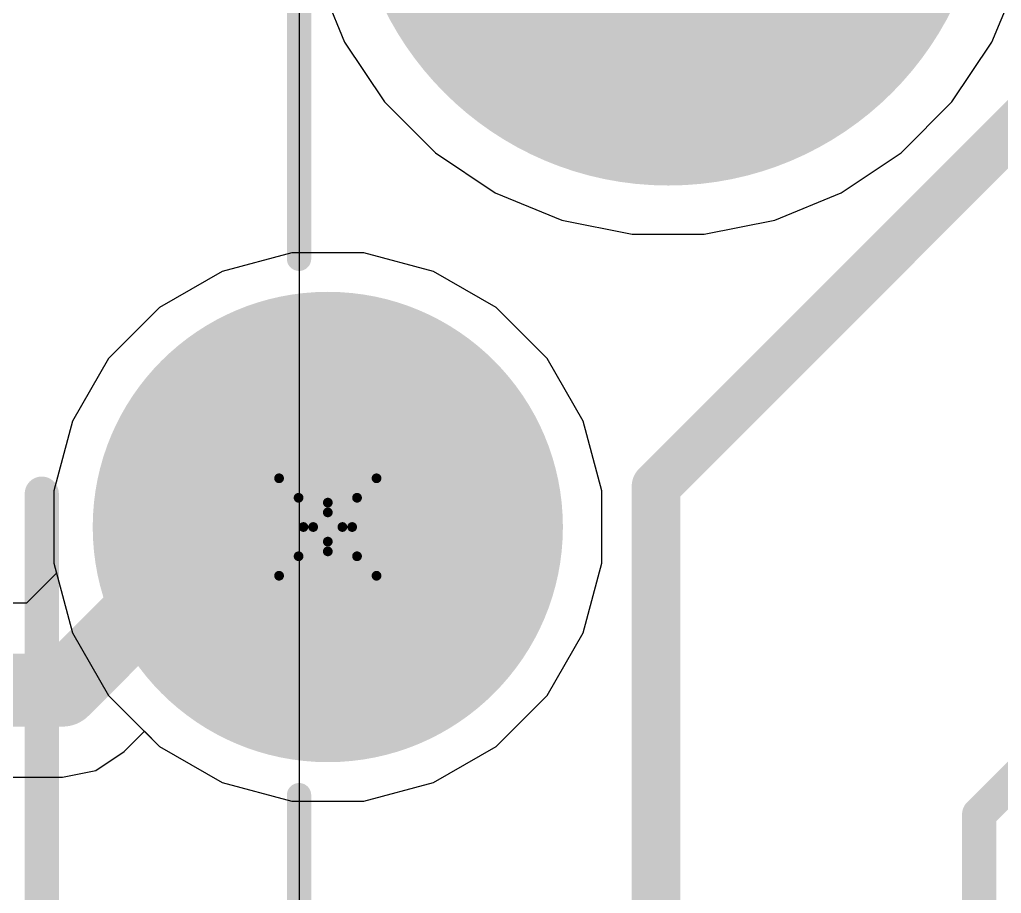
# Model space of a CAD drawing. Header units: inches. Extents: x -11 to 5379, y 0 to 5429.
# Drawn here: x 184.75 to 189.87, y 99.34 to 103.89 of the extents above; entities that cross this region are included whole.
import ezdxf

# ---------------------------------------------------------------- set-up
doc = ezdxf.new("R2010")
doc.units = ezdxf.units.IN
for name, color, linetype in [('Bottom Layer', 5, 'Continuous'), ('Bottom Solder', 6, 'Continuous'), ('Drill Drawing', 1, 'Continuous'), ('GND', 16, 'Continuous'), ('Multi-Layer', 9, 'Continuous'), ('Pad Holes', 156, 'Continuous'), ('PWR', 76, 'Continuous'), ('Top Layer', 1, 'Continuous'), ('Top Overlay', 2, 'Continuous'), ('Top Solder', 216, 'Continuous')]:
    doc.layers.add(name, color=color, linetype=linetype)

# ---------------------------------------------------------------- blocks, each defined once
blk = doc.blocks.new('X12ADAB1A3DY1027_519')
at = {"layer": 'Bottom Layer'}
h = blk.add_hatch(color=5, dxfattribs=at)
edge = h.paths.add_edge_path()
edge.add_arc((8.1249, -1.14), 1.175, 0, 360)
at = {"layer": 'Bottom Solder'}
h = blk.add_hatch(color=6, dxfattribs=at)
edge = h.paths.add_edge_path()
edge.add_arc((8.1249, -1.14), 1.2258, 0, 360)
at = {"layer": 'GND'}
h = blk.add_hatch(color=16, dxfattribs=at)
edge = h.paths.add_edge_path()
edge.add_arc((8.1249, -1.14), 1.175, 0, 360)
at = {"layer": 'Multi-Layer'}
h = blk.add_hatch(color=9, dxfattribs=at)
edge = h.paths.add_edge_path()
edge.add_arc((8.1249, -1.14), 1.175, 0, 360)
at = {"layer": 'Pad Holes'}
h = blk.add_hatch(color=7, dxfattribs=at)
edge = h.paths.add_edge_path()
edge.add_arc((8.1249, -1.1399), 0.825, 0, 360)
h = blk.add_hatch(color=7, dxfattribs=at)
edge = h.paths.add_edge_path()
edge.add_arc((6.3499, -4.5699), 1.65, 0, 360)
at = {"layer": 'PWR'}
h = blk.add_hatch(color=76, dxfattribs=at)
edge = h.paths.add_edge_path()
edge.add_arc((8.1249, -1.14), 1.175, 0, 360)
at = {"layer": 'Top Layer'}
h = blk.add_hatch(color=1, dxfattribs=at)
edge = h.paths.add_edge_path()
edge.add_arc((8.1249, -1.14), 1.175, 0, 360)
at = {"layer": 'Top Solder'}
h = blk.add_hatch(color=216, dxfattribs=at)
edge = h.paths.add_edge_path()
edge.add_arc((8.1249, -1.14), 1.2258, 0, 360)
at = {"layer": 'Top Overlay'}
for points in [[(8.2749, 5.972, 0.127, 0.127, 0), (8.2749, 0.258, 0.127, 0.127, 0)], [(8.2749, -2.5382, 0.127, 0.127, 0), (8.2749, -9.903, 0.127, 0.127, 0)]]:
    blk.add_lwpolyline(points, format="xyseb", dxfattribs=at)
for points in [[(8.2432, 0.258, 0.0635, 0.0635, 1), (8.3067, 0.258, 0.0635, 0.0635, 1)], [(8.2432, -2.5382, 0.0635, 0.0635, 1), (8.3067, -2.5382, 0.0635, 0.0635, 1)]]:
    blk.add_lwpolyline(points, format="xyseb", close=True, dxfattribs=at)

msp = doc.modelspace()

# ---------------------------------------------------------------- linework, layer by layer
at = {"layer": 'Bottom Layer'}
for p, q in [((186.2072, 110.0093), (186.2072, 94.1343)), ((186.2072, 109.6116), (186.2072, 102.6753)), ((186.1691, 102.6753), (185.8057, 102.5779)), ((186.2072, 102.6753), (186.1691, 102.6753)), ((185.8057, 102.5779), (185.4798, 102.3897)), ((185.4798, 102.3897), (185.2138, 102.1237)), ((185.2138, 102.1237), (185.0256, 101.7978)), ((185.0256, 101.7978), (184.9282, 101.4344)), ((184.9282, 101.4344), (184.9282, 101.0581)), ((184.9282, 101.0581), (185.0256, 100.6947)), ((185.0256, 100.6947), (185.2138, 100.3688)), ((185.2138, 100.3688), (185.4798, 100.1028)), ((185.4798, 100.1028), (185.8057, 99.9146)), ((185.8057, 99.9146), (186.1691, 99.8172)), ((186.1691, 99.8172), (186.2072, 99.8172)), ((186.2072, 99.8172), (186.2072, 97.8895))]:
    msp.add_line(p, q, dxfattribs=at)
at = {"layer": 'Drill Drawing'}
for points in [[(186.1033, 101.5002, 0.0508, 0.0508, 0), (186.3573, 101.3732, 0.0508, 0.0508, 0)], [(186.1033, 101.5002, 0.0508, 0.0508, 0), (186.2303, 101.2462, 0.0508, 0.0508, 0)], [(186.3573, 101.3732, 0.0508, 0.0508, 0), (186.6113, 101.5002, 0.0508, 0.0508, 0)], [(186.4843, 101.2462, 0.0508, 0.0508, 0), (186.6113, 101.5002, 0.0508, 0.0508, 0)], [(186.2049, 101.3986, 0.0508, 0.0508, 0), (186.3573, 101.3224, 0.0508, 0.0508, 0)], [(186.2049, 101.3986, 0.0508, 0.0508, 0), (186.2811, 101.2462, 0.0508, 0.0508, 0)], [(186.3573, 101.3224, 0.0508, 0.0508, 0), (186.5097, 101.3986, 0.0508, 0.0508, 0)], [(186.4335, 101.2462, 0.0508, 0.0508, 0), (186.5097, 101.3986, 0.0508, 0.0508, 0)], [(186.1033, 100.9922, 0.0508, 0.0508, 0), (186.2303, 101.2462, 0.0508, 0.0508, 0)], [(186.2049, 101.0938, 0.0508, 0.0508, 0), (186.2811, 101.2462, 0.0508, 0.0508, 0)], [(186.4335, 101.2462, 0.0508, 0.0508, 0), (186.5097, 101.0938, 0.0508, 0.0508, 0)], [(186.4843, 101.2462, 0.0508, 0.0508, 0), (186.6113, 100.9922, 0.0508, 0.0508, 0)], [(186.2049, 101.0938, 0.0508, 0.0508, 0), (186.3573, 101.17, 0.0508, 0.0508, 0)], [(186.3573, 101.17, 0.0508, 0.0508, 0), (186.5097, 101.0938, 0.0508, 0.0508, 0)], [(186.1033, 100.9922, 0.0508, 0.0508, 0), (186.3573, 101.1192, 0.0508, 0.0508, 0)], [(186.3573, 101.1192, 0.0508, 0.0508, 0), (186.6113, 100.9922, 0.0508, 0.0508, 0)]]:
    msp.add_lwpolyline(points, format="xyseb", dxfattribs=at)
for points in [[(186.0906, 101.5002, 0.0254, 0.0254, 1), (186.116, 101.5002, 0.0254, 0.0254, 1)], [(186.0906, 101.5002, 0.0254, 0.0254, 1), (186.116, 101.5002, 0.0254, 0.0254, 1)], [(186.5986, 101.5002, 0.0254, 0.0254, 1), (186.624, 101.5002, 0.0254, 0.0254, 1)], [(186.5986, 101.5002, 0.0254, 0.0254, 1), (186.624, 101.5002, 0.0254, 0.0254, 1)], [(186.1922, 101.3986, 0.0254, 0.0254, 1), (186.2176, 101.3986, 0.0254, 0.0254, 1)], [(186.1922, 101.3986, 0.0254, 0.0254, 1), (186.2176, 101.3986, 0.0254, 0.0254, 1)], [(186.497, 101.3986, 0.0254, 0.0254, 1), (186.5224, 101.3986, 0.0254, 0.0254, 1)], [(186.497, 101.3986, 0.0254, 0.0254, 1), (186.5224, 101.3986, 0.0254, 0.0254, 1)], [(186.3446, 101.3732, 0.0254, 0.0254, 1), (186.37, 101.3732, 0.0254, 0.0254, 1)], [(186.3446, 101.3732, 0.0254, 0.0254, 1), (186.37, 101.3732, 0.0254, 0.0254, 1)], [(186.3446, 101.3224, 0.0254, 0.0254, 1), (186.37, 101.3224, 0.0254, 0.0254, 1)], [(186.3446, 101.3224, 0.0254, 0.0254, 1), (186.37, 101.3224, 0.0254, 0.0254, 1)], [(186.2176, 101.2462, 0.0254, 0.0254, 1), (186.243, 101.2462, 0.0254, 0.0254, 1)], [(186.2176, 101.2462, 0.0254, 0.0254, 1), (186.243, 101.2462, 0.0254, 0.0254, 1)], [(186.2684, 101.2462, 0.0254, 0.0254, 1), (186.2938, 101.2462, 0.0254, 0.0254, 1)], [(186.2684, 101.2462, 0.0254, 0.0254, 1), (186.2938, 101.2462, 0.0254, 0.0254, 1)], [(186.4208, 101.2462, 0.0254, 0.0254, 1), (186.4462, 101.2462, 0.0254, 0.0254, 1)], [(186.4208, 101.2462, 0.0254, 0.0254, 1), (186.4462, 101.2462, 0.0254, 0.0254, 1)], [(186.4716, 101.2462, 0.0254, 0.0254, 1), (186.497, 101.2462, 0.0254, 0.0254, 1)], [(186.4716, 101.2462, 0.0254, 0.0254, 1), (186.497, 101.2462, 0.0254, 0.0254, 1)], [(186.3446, 101.17, 0.0254, 0.0254, 1), (186.37, 101.17, 0.0254, 0.0254, 1)], [(186.3446, 101.17, 0.0254, 0.0254, 1), (186.37, 101.17, 0.0254, 0.0254, 1)], [(186.1922, 101.0938, 0.0254, 0.0254, 1), (186.2176, 101.0938, 0.0254, 0.0254, 1)], [(186.1922, 101.0938, 0.0254, 0.0254, 1), (186.2176, 101.0938, 0.0254, 0.0254, 1)], [(186.3446, 101.1192, 0.0254, 0.0254, 1), (186.37, 101.1192, 0.0254, 0.0254, 1)], [(186.3446, 101.1192, 0.0254, 0.0254, 1), (186.37, 101.1192, 0.0254, 0.0254, 1)], [(186.497, 101.0938, 0.0254, 0.0254, 1), (186.5224, 101.0938, 0.0254, 0.0254, 1)], [(186.497, 101.0938, 0.0254, 0.0254, 1), (186.5224, 101.0938, 0.0254, 0.0254, 1)], [(186.0906, 100.9922, 0.0254, 0.0254, 1), (186.116, 100.9922, 0.0254, 0.0254, 1)], [(186.0906, 100.9922, 0.0254, 0.0254, 1), (186.116, 100.9922, 0.0254, 0.0254, 1)], [(186.5986, 100.9922, 0.0254, 0.0254, 1), (186.624, 100.9922, 0.0254, 0.0254, 1)], [(186.5986, 100.9922, 0.0254, 0.0254, 1), (186.624, 100.9922, 0.0254, 0.0254, 1)]]:
    msp.add_lwpolyline(points, format="xyseb", close=True, dxfattribs=at)
at = {"layer": 'GND'}
for p, q in [((186.3014, 104.1208), (186.445, 103.7743)), ((189.8196, 103.7743), (189.9631, 104.1208)), ((186.445, 103.7743), (186.6533, 103.4624)), ((189.6112, 103.4624), (189.8196, 103.7743)), ((186.6533, 103.4624), (186.9185, 103.1972)), ((189.346, 103.1972), (189.6112, 103.4624)), ((186.9185, 103.1972), (187.2304, 102.9889)), ((189.0342, 102.9889), (189.346, 103.1972)), ((187.2304, 102.9889), (187.5769, 102.8453)), ((188.6876, 102.8453), (189.0342, 102.9889)), ((187.5769, 102.8453), (187.9447, 102.7722)), ((188.3198, 102.7722), (188.6876, 102.8453)), ((187.9447, 102.7722), (188.3198, 102.7722))]:
    msp.add_line(p, q, dxfattribs=at)
at = {"layer": 'PWR'}
for p, q in [((186.3014, 104.1208), (186.445, 103.7743)), ((189.8196, 103.7743), (189.9631, 104.1208)), ((186.445, 103.7743), (186.6533, 103.4624)), ((189.6112, 103.4624), (189.8196, 103.7743)), ((186.6533, 103.4624), (186.9185, 103.1972)), ((189.346, 103.1972), (189.6112, 103.4624)), ((186.9185, 103.1972), (187.2304, 102.9889)), ((189.0342, 102.9889), (189.346, 103.1972)), ((187.2304, 102.9889), (187.5769, 102.8453)), ((188.6876, 102.8453), (189.0342, 102.9889)), ((187.5769, 102.8453), (187.9447, 102.7722)), ((188.3198, 102.7722), (188.6876, 102.8453)), ((187.9447, 102.7722), (188.3198, 102.7722)), ((186.1691, 102.6753), (185.8057, 102.5779)), ((186.5454, 102.6753), (186.1691, 102.6753)), ((186.9088, 102.5779), (186.5454, 102.6753)), ((185.8057, 102.5779), (185.4798, 102.3897)), ((187.2347, 102.3897), (186.9088, 102.5779)), ((185.4798, 102.3897), (185.2138, 102.1237)), ((187.5007, 102.1237), (187.2347, 102.3897)), ((185.2138, 102.1237), (185.0256, 101.7978)), ((187.6889, 101.7978), (187.5007, 102.1237)), ((185.0256, 101.7978), (184.9282, 101.4344)), ((187.7862, 101.4344), (187.6889, 101.7978)), ((184.9282, 101.4344), (184.9282, 101.0581)), ((187.7862, 101.0581), (187.7862, 101.4344)), ((184.9282, 101.0581), (185.0256, 100.6947)), ((187.6889, 100.6947), (187.7862, 101.0581)), ((185.0256, 100.6947), (185.2138, 100.3688)), ((187.5007, 100.3688), (187.6889, 100.6947)), ((185.2138, 100.3688), (185.4798, 100.1028)), ((187.2347, 100.1028), (187.5007, 100.3688)), ((185.4798, 100.1028), (185.8057, 99.9146)), ((186.9088, 99.9146), (187.2347, 100.1028)), ((185.8057, 99.9146), (186.1691, 99.8172)), ((186.5454, 99.8172), (186.9088, 99.9146)), ((186.1691, 99.8172), (186.5454, 99.8172))]:
    msp.add_line(p, q, dxfattribs=at)
at = {"layer": 'Top Layer'}
for p, q in [((186.2072, 110.0093), (186.2072, 94.1343)), ((186.2072, 109.6116), (186.2072, 102.6753)), ((186.1691, 102.6753), (185.8057, 102.5779)), ((186.2072, 102.6753), (186.1691, 102.6753)), ((185.8057, 102.5779), (185.4798, 102.3897)), ((185.4798, 102.3897), (185.2138, 102.1237)), ((185.2138, 102.1237), (185.0256, 101.7978)), ((185.0256, 101.7978), (184.9282, 101.4344)), ((184.9282, 101.4344), (184.9282, 101.0581)), ((184.9282, 101.0581), (184.9424, 101.0052)), ((184.9424, 101.0052), (184.7868, 100.8495)), ((184.7868, 100.8495), (184.3082, 100.8495)), ((185.295, 100.0758), (185.4008, 100.1817)), ((185.4008, 100.1817), (185.4798, 100.1028)), ((185.1479, 99.9776), (185.295, 100.0758)), ((185.4798, 100.1028), (185.8057, 99.9146)), ((184.9745, 99.9431), (185.1479, 99.9776)), ((184.3082, 99.9431), (184.9745, 99.9431)), ((185.8057, 99.9146), (186.1691, 99.8172)), ((186.1691, 99.8172), (186.2072, 99.8172)), ((186.2072, 99.8172), (186.2072, 98.6385))]:
    msp.add_line(p, q, dxfattribs=at)
for points in [[(188.0689, 101.4588, 0.254, 0.254, 0), (190.0232, 103.4132, 0.254, 0.254, 0)], [(188.0689, 98.9763, 0.254, 0.254, 0), (188.0689, 101.4588, 0.254, 0.254, 0)], [(184.9745, 100.3963, 0.381, 0.381, 0), (185.8244, 101.2462, 0.381, 0.381, 0)], [(185.8244, 101.2462, 0.381, 0.381, 0), (186.3573, 101.2462, 0.381, 0.381, 0)], [(183.1652, 100.3963, 0.381, 0.381, 0), (184.9745, 100.3963, 0.381, 0.381, 0)], [(189.7534, 99.7485, 0.1778, 0.1778, 0), (190.0092, 100.0043, 0.1778, 0.1778, 0)], [(189.7534, 99.2321, 0.1778, 0.1778, 0), (189.7534, 99.7485, 0.1778, 0.1778, 0)]]:
    msp.add_lwpolyline(points, format="xyseb", dxfattribs=at)
for points in [[(188.0054, 101.4588, 0.127, 0.127, 1), (188.1324, 101.4588, 0.127, 0.127, 1)], [(188.0054, 101.4588, 0.127, 0.127, 1), (188.1324, 101.4588, 0.127, 0.127, 1)], [(185.7291, 101.2462, 0.1905, 0.1905, 1), (185.9196, 101.2462, 0.1905, 0.1905, 1)], [(185.7291, 101.2462, 0.1905, 0.1905, 1), (185.9196, 101.2462, 0.1905, 0.1905, 1)], [(186.262, 101.2462, 0.1905, 0.1905, 1), (186.4525, 101.2462, 0.1905, 0.1905, 1)], [(184.8792, 100.3963, 0.1905, 0.1905, 1), (185.0697, 100.3963, 0.1905, 0.1905, 1)], [(184.8792, 100.3963, 0.1905, 0.1905, 1), (185.0697, 100.3963, 0.1905, 0.1905, 1)], [(189.7089, 99.7485, 0.0889, 0.0889, 1), (189.7978, 99.7485, 0.0889, 0.0889, 1)], [(189.7089, 99.7485, 0.0889, 0.0889, 1), (189.7978, 99.7485, 0.0889, 0.0889, 1)]]:
    msp.add_lwpolyline(points, format="xyseb", close=True, dxfattribs=at)
at = {"layer": 'Top Overlay'}
msp.add_lwpolyline([(184.866, 98.5675, 0.1778, 0.1778, 0), (184.866, 101.4203, 0.1778, 0.1778, 0)], format="xyseb", dxfattribs=at)
msp.add_lwpolyline([(184.8216, 101.4203, 0.0889, 0.0889, 1), (184.9105, 101.4203, 0.0889, 0.0889, 1)], format="xyseb", close=True, dxfattribs=at)

# ---------------------------------------------------------------- block references
at = {"rotation": 180}
msp.add_blockref('X12ADAB1A3DY1027_519', (194.4822, 100.1063), dxfattribs=at)

doc.saveas('drawing.dxf')
